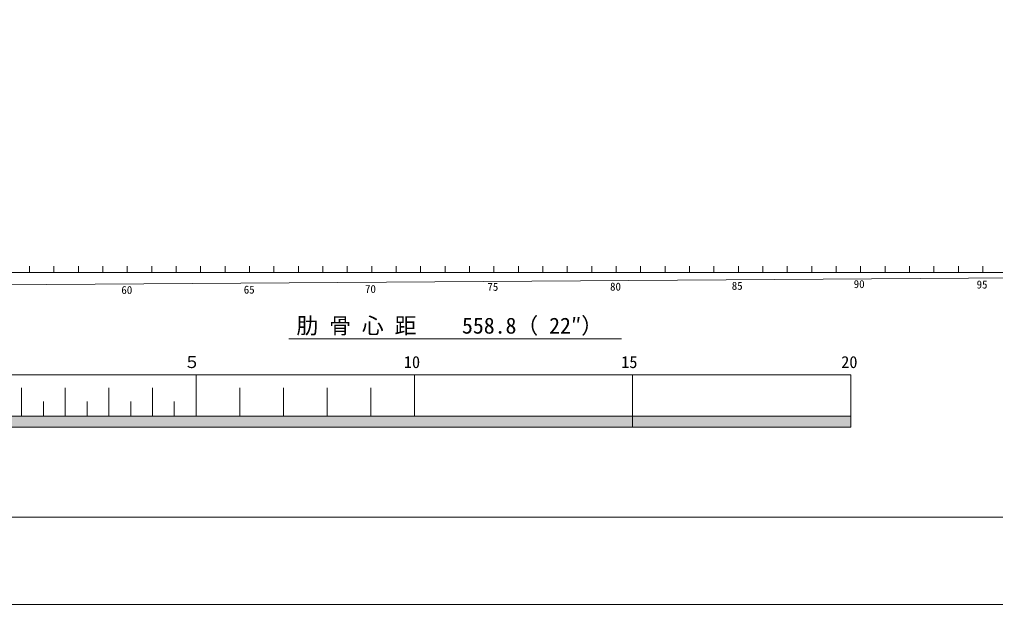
# Model space of a CAD drawing. Units: millimetres, scale not verified. Extents: x -51050 to 51050, y -29700 to 29700.
# Drawn here: x -8304 to 14054, y -29700 to -16294 of the extents above; entities that cross this region are included whole.
import ezdxf
from ezdxf.enums import TextEntityAlignment as Align

# ---------------------------------------------------------------- set-up
doc = ezdxf.new("R2010")
doc.units = ezdxf.units.MM
doc.header["$LTSCALE"] = 100
for name, color, linetype, lineweight in [('0-2_sunpou', 7, 'Continuous', 18), ('0-3_keijou', 7, 'Continuous', 18), ('0-4_frame', 7, 'Continuous', 18)]:
    doc.layers.add(name, color=color, linetype=linetype, lineweight=lineweight)
doc.styles.add('ＭＳ ゴシック', font='')
doc.styles.get('ＭＳ ゴシック').set_extended_font_data('MS Gothic')

msp = doc.modelspace()

# ---------------------------------------------------------------- linework, layer by layer
at = {"layer": '0-2_sunpou'}
for p, q in [((-43083.5, -22092.5), (29321.3, -22092.5)), ((-8074.8, -21947.5), (-8074.8, -22092.5)), ((-7514.8, -21947.5), (-7514.8, -22092.5)), ((-6954.8, -21947.5), (-6954.8, -22092.5)), ((-6394.8, -21947.5), (-6394.8, -22092.5)), ((-5834.8, -21947.5), (-5834.8, -22092.5)), ((-5274.8, -21947.5), (-5274.8, -22092.5)), ((-4714.8, -21947.5), (-4714.8, -22092.5)), ((-4154.8, -21947.5), (-4154.8, -22092.5)), ((-3594.8, -21947.5), (-3594.8, -22092.5)), ((-3034.8, -21947.5), (-3034.8, -22092.5)), ((-2474.8, -21947.5), (-2474.8, -22092.5)), ((-1914.8, -21947.5), (-1914.8, -22092.5)), ((-1354.8, -21947.5), (-1354.8, -22092.5)), ((-794.8, -21947.5), (-794.8, -22092.5)), ((-234.8, -21947.5), (-234.8, -22092.5)), ((325.2, -21947.5), (325.2, -22092.5)), ((885.2, -21947.5), (885.2, -22092.5)), ((1445.2, -21947.5), (1445.2, -22092.5)), ((2005.2, -21947.5), (2005.2, -22092.5)), ((2565.2, -21947.5), (2565.2, -22092.5)), ((3125.2, -21947.5), (3125.2, -22092.5)), ((3685.2, -21947.5), (3685.2, -22092.5)), ((4245.2, -21947.5), (4245.2, -22092.5)), ((4805.2, -21947.5), (4805.2, -22092.5)), ((5365.2, -21947.5), (5365.2, -22092.5)), ((5925.2, -21947.5), (5925.2, -22092.5)), ((6485.2, -21947.5), (6485.2, -22092.5)), ((7045.2, -21947.5), (7045.2, -22092.5)), ((7605.2, -21947.5), (7605.2, -22092.5)), ((8165.2, -21947.5), (8165.2, -22092.5)), ((8725.2, -21947.5), (8725.2, -22092.5)), ((9285.2, -21947.5), (9285.2, -22092.5)), ((9845.2, -21947.5), (9845.2, -22092.5)), ((10405.2, -21947.5), (10405.2, -22092.5)), ((10965.2, -21947.5), (10965.2, -22092.5)), ((11525.2, -21947.5), (11525.2, -22092.5)), ((12085.2, -21947.5), (12085.2, -22092.5)), ((12645.2, -21947.5), (12645.2, -22092.5)), ((13205.2, -21947.5), (13205.2, -22092.5)), ((13765.2, -21947.5), (13765.2, -22092.5)), ((-2135.9, -23612.4), (5483.2, -23612.4)), ((-4257.4, -25386.5), (-4257.4, -24436.5)), ((742.6, -25386.5), (742.6, -24436.5)), ((5742.6, -25636.5), (5742.6, -24436.5)), ((-8257.4, -25386.5), (-8257.4, -24736.5)), ((-7257.4, -25386.5), (-7257.4, -24736.5)), ((-6257.4, -25386.5), (-6257.4, -24736.5)), ((-5257.4, -25386.5), (-5257.4, -24736.5)), ((-3257.4, -25386.5), (-3257.4, -24736.5)), ((-2257.4, -25386.5), (-2257.4, -24736.5)), ((-1257.4, -25386.5), (-1257.4, -24736.5)), ((-257.4, -25386.5), (-257.4, -24736.5)), ((-7757.4, -25386.5), (-7757.4, -25046.5)), ((-6757.4, -25386.5), (-6757.4, -25046.5)), ((-5757.4, -25386.5), (-5757.4, -25046.5)), ((-4757.4, -25386.5), (-4757.4, -25046.5)), ((-9257.4, -25386.5), (10742.6, -25386.5))]:
    msp.add_line(p, q, dxfattribs=at)
msp.add_lwpolyline([(-9257.4, -24436.5), (10742.6, -24436.5), (10742.6, -25636.5), (-9257.4, -25636.5)], close=True, dxfattribs=at)
msp.add_solid([(-9257.4, -25386.5), (10742.6, -25386.5), (-9257.4, -25636.5), (10742.6, -25636.5)], dxfattribs=at)
at = {"layer": '0-3_keijou'}
msp.add_line((-14158.6, -22408.9), (16355.9, -22204.1), dxfattribs=at)
at = {"layer": '0-4_frame'}
for points in [[(-51049.9, -29700), (51050.1, -29700), (51050.1, 29700), (-51049.9, 29700)], [(-49049.9, -27700), (49050.1, -27700), (49050.1, 27700), (-49049.9, 27700)]]:
    msp.add_lwpolyline(points, close=True, dxfattribs=at)

# ---------------------------------------------------------------- texts
at = {"layer": '0-2_sunpou', "style": 'ＭＳ ゴシック'}
for s, height, p in [('75', 183.3, (2414.3, -22566.7)), ('80', 183.3, (5224.7, -22561.8)), ('85', 183.3, (8012.6, -22543.6)), ('90', 183.3, (10806.7, -22503.9)), ('95', 183.3, (13622.3, -22513.9)), ('60', 183.3, (-5970.5, -22639.9)), ('65', 183.3, (-3166.6, -22630.6)), ('70', 183.3, (-389.2, -22617.1)), ('肋 骨 心 距', 366.6, (-1960.3, -23602.9)), ('558.8（ 22″）', 366.6, (1832.9, -23602.9)), ('５', 274.9, (-4540.7, -24364.1)), ('10', 274.9, (499.3, -24364.1)), ('15', 274.9, (5479.3, -24364.1)), ('20', 274.9, (10519.3, -24364.1))]:
    msp.add_text(s, height=height, dxfattribs=at).set_placement(p, align=Align.BOTTOM_LEFT)

doc.saveas('drawing.dxf')
